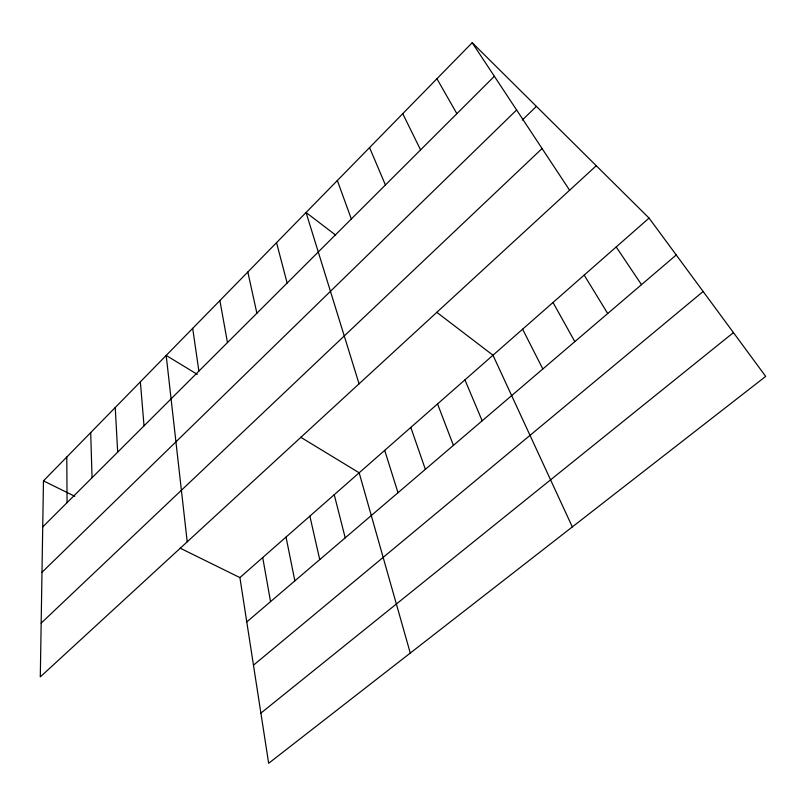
<?xml version="1.0" encoding="UTF-8"?>
<svg xmlns="http://www.w3.org/2000/svg" width="806" height="806" viewBox="0 0 806 806"><rect width="100%" height="100%" fill="white"/><g stroke="black" fill="none" stroke-linecap="round" stroke-linejoin="round"><path stroke-width="1.21" d="M180.212 548.191L239.906 577.59L268.66 763.292L765.7 376.402L649.062 218.083L472.195 42.708L43.464 480.87L40.3 676.899L596.269 165.724M42.718 526.943L494.36 76.268M41.993 572.31L516.616 109.979M522.268 120.064L536.413 106.382M41.166 623.119L542.075 148.536M239.906 577.59L649.062 218.083M246.777 621.94L676.244 254.968M253.467 665.182L703.144 291.49M260.892 713.109L733.44 332.606M43.464 480.87L74.797 496.295M197.289 374.357L166.187 355.446L187.214 541.864M300.829 437.315L359.174 472.8L410.274 653.062M335.639 235.09L306.058 212.502L359.083 383.868M436.802 312.325L492.99 355.224L572.32 526.923M616.197 246.958L641.505 284.659M472.195 42.708L569.661 190.307M584.189 275.088L607.714 313.534M436.933 78.736L456.871 113.676M553.007 302.482L574.829 341.623M522.61 329.191L542.821 368.977M402.738 113.686L420.581 149.886M369.561 147.599L385.419 184.977M464.931 379.868L482.169 420.803M437.547 403.927L453.415 445.365M337.341 180.524L351.325 218.99M410.808 427.422L425.367 469.334M384.694 450.373L398.003 492.718M276.539 242.666L287.138 283.057M334.238 494.703L345.21 537.824M309.867 516.122L319.74 559.596M247.825 272.005L256.882 313.242M286.029 537.068L294.855 580.854M219.887 300.567L227.473 342.58M262.716 557.551L270.544 601.629M192.684 328.364L198.891 371.113M140.375 381.822L144.022 425.86M115.228 407.524L117.686 452.136M90.705 432.59L92.045 477.726M66.787 457.022L67.059 502.652"/></g></svg>
